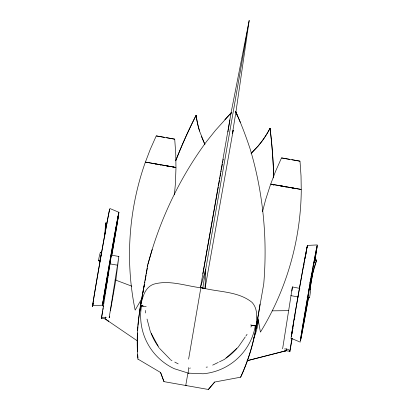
<?xml version="1.0" encoding="UTF-8"?>
<svg xmlns="http://www.w3.org/2000/svg" width="410" height="410" viewBox="0 0 410 410"><rect width="100%" height="100%" fill="white"/><g stroke="black" fill="none" stroke-linecap="round" stroke-linejoin="round"><path stroke-width="0.61" d="M188.267 372.049L188.451 367.591M205.026 288.409L205.779 269.001L249.183 20.5L235.837 112.612L232.562 132.635A36.459 0.328 -80 0 0 232.639 132.937L233.213 130.16L205.026 288.409L200.454 287.605L231.26 111.807L249.183 20.5M188.477 373.182L174.296 368.718A58.225 58.225 0 0 1 141.522 305.86L142.588 305.773M140.676 307.029L140.861 305.04M140.748 307.039L140.738 305.752A197.456 197.451 -66 0 0 140.066 309.524M104.658 237.457L104.77 235.663M104.806 235.063L105.267 227.796C105.703 226.371 104.576 221.415 106.948 223.306M202.724 288.645L205.779 269.001L200.454 287.605M174.378 194.868L175.408 183.747L175.972 167.987M107.512 279.195A45.423 0.41 -80 0 1 103.264 301.883L102.879 303.467L103.028 302.006A45.423 0.41 -80 0 1 110.275 258.961A45.423 0.41 -80 0 1 118.208 215.578L118.592 213.989L118.444 215.455A45.423 0.41 -80 0 1 111.73 255.43M306.736 248.696A45.423 0.41 -80 0 0 298.808 292.084A45.423 0.41 -80 0 0 291.556 335.124L291.407 336.589L291.556 335.99M307.054 247.768L307.121 247.112L306.275 251.637M101.444 318.719L111.361 255.143L118.859 256.46L118.823 256.732M109.178 317.673L118.859 256.46L115.933 279.441L110.423 310.795M187.959 372.808L185.74 385.467M188.841 372.962L188.743 373.566M282.613 348.792L292.391 286.944L299.853 288.404M291.874 291.003L292.391 286.944L292.356 287.215M313.04 266.162A298.521 8.948 -72.6 0 1 315.234 259.561L315.152 260.165M315.234 259.561L316.607 260.104L315.341 264.701A287.805 5.263 -73.7 0 1 310.606 280.214M227.991 131.835L228.175 130.539M228.273 129.914L229.897 119.894M289.716 351.795L291.879 338.721M188.605 359.145L200.91 287.415M102.961 302.667L118.408 214.753M118.587 214.04L118.89 212.288L109.783 208.475M103.023 302.867L109.403 266.561M109.624 265.306L109.844 264.055M110.064 262.805L110.285 261.554M111.274 255.917L118.526 214.65M105.76 319.026L101.383 318.257L102.69 310.816M102.91 309.576L103.125 308.34M103.346 307.1L103.561 305.86M137.396 340.91L105.103 318.898L105.431 317.017M109.214 317.694L109.434 316.438M146.185 306.654L140.527 305.66L147.815 264.199M141.414 301.898L141.635 300.643M141.85 299.387L142.07 298.126M142.29 296.871L142.511 295.615M143.059 292.473L143.28 291.213M143.5 289.957L143.72 288.702M143.941 287.446L144.489 284.304M144.709 283.043L144.93 281.788M145.15 280.532L146.139 274.874M146.36 273.619L147.349 267.966M147.569 266.705L147.79 265.449M214.691 382.028L208.382 389.444L214.691 382.028L240.711 377.174A197.456 197.451 -66 0 0 256.368 326.068L263.748 283.879A377.425 376.103 16.2 0 0 264.814 237.892C263.589 207.819 258.802 177.884 250.161 149.04L249.941 148.374C245.785 135.853 241.095 123.507 235.642 111.494L240.316 122.308M285.15 351.001L282.121 351.754L286.134 350.704L286.462 348.823M291.489 335.79L292.484 330.137M292.704 328.881L292.924 327.626M293.145 326.37L293.365 325.115M293.586 323.854L293.806 322.598M294.359 319.462L294.58 318.206M294.8 316.95L295.021 315.695M303.846 265.454L304.066 264.199M304.62 261.057L304.84 259.802M305.06 258.546L305.614 255.409M305.834 254.154L306.055 252.893M307.116 247.163L307.423 245.411L317.284 244.929M291.884 334.109L292.104 332.858M292.325 331.608L292.545 330.352M292.766 329.102L292.986 327.851M305.845 254.646L306.065 253.395M306.285 252.145L306.506 250.894M285.539 350.606L289.916 351.375L292.202 338.363M202.888 273.752L215.86 200.598M300.002 161.166L301.032 175.998L301.242 189.466L285.847 186.724L285.878 187.298M215.973 199.972L218.274 187.068M218.494 185.838L219.509 180.18M219.734 178.919L219.96 177.663M220.18 176.402L220.744 173.261M220.969 172.005L221.19 170.78M221.41 169.55L222.399 164.036M222.62 162.811L222.84 161.581M223.055 160.356L223.276 159.131M258.008 319.385L256.721 326.227L255.22 331.095M262.528 211.611L265.659 199.598L270.503 184.597M315.064 260.504L314.829 261.385M314.521 262.492L314.685 261.913M140.527 305.66C142.66 297.532 144.612 287.553 153.519 284.248C169.74 279.471 186.591 286.4 202.74 288.01C219.089 292.181 238.312 291.218 252.068 302.411C258.09 308.996 256.706 317.878 256.158 325.976L250.505 324.981M152.212 249.505L147.933 264.255L148.118 263.563A377.425 376.103 16.2 0 1 162.719 219.955C174.081 192.1 188.738 165.578 206.655 141.394L215.537 130.283L231.645 112.381M255.614 328.502L256.368 326.068L254.108 325.637M188.241 373.136L203.099 373.776A58.225 58.225 0 0 0 255.333 325.853L254.195 325.366M189.84 368.728L190.112 367.883M145.227 162.585L144.914 163.405C128.576 210.263 125.106 261.493 135.156 310.103L141.973 298.342M160.812 164.825L145.417 162.088L150.203 149.496L156.23 135.91M301.242 189.466L270.697 184.095L275.479 171.508L281.511 157.917M250.925 327.093L251.653 325.325M101.383 318.257L102.669 317.237L106.359 317.432M245.288 336.897L238.138 347.239L224.526 359.365L219.458 361.83M246 335.867L247.071 334.314M115.784 279.605L115.83 279.236M224.864 119.597L231.245 112.817M251.048 153.448L258.023 146.124L261.385 141.937A94.484 94.479 -66 0 0 269.995 128.263L270.062 128.289A504.736 504.71 -65.9 0 1 273.716 176.73M251.535 153.058L258.09 146.155L261.452 141.962A94.484 94.479 -66 0 0 270.062 128.289M212.698 365.12L218.33 362.378M247.102 360.703L286.134 350.704M247.168 360.733L286.195 350.734M206.158 367.196L207.424 367.022M92.716 305.655L102.577 305.168M284.519 348.91C286.411 348.895 289.388 349.202 289.916 351.375M272.194 310.841L288.799 310.657M309.14 288.994L308.884 288.968L310.595 289.183A7.39 0.769 -82.7 0 1 309.494 297.803L308.1 297.624A298.521 34.076 -82.7 0 1 307.136 297.342M310.595 289.183L310.534 289.173A287.805 26.25 -82.8 0 0 309.74 289.245M141.527 305.86L143.331 306.167M145.417 162.088L175.962 167.454L175.757 153.986L174.721 139.159M175.962 167.454L157.748 164.241M270.697 184.095L287.015 186.98M255.333 325.853L254.277 325.673M156.051 163.944L153.202 163.452L156.143 163.985M165.327 165.599L168.177 166.091L163.518 165.256M290.608 187.611L293.457 188.098L290.516 187.565M283.028 186.248L278.482 185.463L283.136 186.299M109.829 263.845L117.327 265.162M290.859 295.646L298.362 296.963M143.674 288.158A370.491 368.544 89.1 0 0 140.615 305.696L141.747 305.896M163.985 381.643L160.582 372.521L163.985 381.643L208.505 389.5M166.598 137.709L174.573 139.133L156.379 135.93L164.349 137.355M289.629 159.367L281.655 157.942L299.853 161.145L291.879 159.721M251.632 325.191L255.199 325.827M100.235 261.098A298.521 39.442 -77.3 0 1 99.855 261.042L98.487 260.734A7.39 0.897 -77.4 0 1 100.388 252.252L100.46 252.268A287.805 31.437 -77.3 0 1 101.613 252.811M100.388 252.252L101.829 252.575M254.313 325.402L255.24 325.694M115.128 279.892L131.794 286.175M300.217 342.109L291.11 338.291A47.15 0.425 -80 0 1 298.787 292.089A47.15 0.425 -80 0 1 307.423 245.411L307.264 246.933A47.15 0.425 -80 0 1 307.141 247.794M175.69 160.751A504.751 504.725 -66.1 0 1 196.088 115.277L196.164 115.307A94.484 94.479 -66 0 0 199.593 131.097M160.628 164.743L160.597 165.286M240.711 377.174L240.588 377.118A197.456 197.451 -66 0 0 256.245 326.011A370.491 369.159 -66.9 0 0 259.981 304.077M140.615 305.696A197.456 197.451 -66 0 0 137.909 359.078L138.037 359.134M170.837 360L171.964 360.595M174.788 362.076L178.171 363.86M137.909 359.078L160.71 372.577M107.553 320.569L108.583 321.266L106.057 319.539M159.495 348.31L170.401 359.555M159.059 347.864L150.398 331.823L147.041 319.062M204.882 144.371L199.532 131.067A94.484 94.479 -66 0 1 196.098 115.277M204.815 144.34L201.264 136.151M257.926 318.124L260.432 332.11C286.452 289.839 300.653 240.496 301.263 190.875L301.253 189.999M316.617 259.94L316.622 259.986A298.398 9.04 -72.5 0 0 310.954 276.893M105.575 222.861L105.58 222.902A298.398 3.675 -87.5 0 1 105.216 232.993M145.33 310.437L145.447 312.984M143.797 287.533A370.491 368.544 89.1 0 1 144.438 284.422M230.389 113.903A370.491 368.544 89.1 0 1 231.235 112.955M235.622 111.546A370.491 369.159 -66.9 0 1 237.523 116.255M99.855 261.042A7.39 0.897 -77.4 0 1 101.757 252.56M100.03 260.878A298.398 39.616 -77.3 0 1 98.487 260.734M111.74 255.466A47.15 0.425 -80 0 0 118.736 213.81L118.89 212.288A47.15 0.425 -80 0 0 106.298 281.834A47.15 0.425 -80 0 0 106.954 282.393M93.224 303.195A47.606 0.43 -80 0 1 100.768 257.306A47.606 0.43 -80 0 1 109.444 210.848M93.137 303.933A49.333 0.446 -80 0 1 100.752 257.316A49.333 0.446 -80 0 1 109.624 210.063M108.814 271.953A45.423 0.41 -80 0 1 108.594 273.188M108.373 274.418A45.423 0.41 -80 0 1 108.153 275.638M107.938 276.842A45.423 0.41 -80 0 1 107.722 278.026M158.029 346.101A50.773 50.768 0 0 1 151.172 333.33M175.987 160.187A504.736 504.71 -66.1 0 1 196.154 115.302M172.984 167.828A504.751 504.725 -66.1 0 1 173.43 166.644M139.795 311.774A68.045 68.039 -68.1 0 1 141.614 298.936M186.647 385.631A1.819 1.819 0 0 1 185.791 385.236M186.74 385.672A1.819 1.819 0 0 1 185.889 385.277M137.934 357.863A197.456 197.451 -66 0 1 137.709 354.681M137.535 351.493A197.456 197.451 -66 0 1 137.54 332.992M137.678 330.439A197.456 197.451 -66 0 1 137.945 326.621M138.052 325.35A197.456 197.451 -66 0 1 139.195 315.203M139.282 314.567A197.456 197.451 -66 0 1 139.959 310.155M310.431 280.778A287.805 5.263 -73.7 0 1 309.75 283.018M309.202 289.004A7.39 0.769 -82.7 0 1 308.1 297.624M309.494 297.803A298.398 34.25 -82.7 0 1 308.202 297.45M308.469 297.701A49.333 0.446 -80 0 1 300.525 339.511A49.333 0.446 -80 0 1 312.979 267.274A49.333 0.446 -80 0 1 314.947 260.109M313.148 270.749A49.333 0.446 -80 0 1 309.914 289.465M308.474 297.558A47.606 0.43 -80 0 1 300.837 337.732A47.606 0.43 -80 0 1 312.984 267.34A47.606 0.43 -80 0 1 314.542 262.41M312.979 271.64A47.606 0.43 -80 0 1 309.981 288.994M291.694 335.754A47.15 0.425 -80 0 1 291.51 336.646M236.898 348.387A50.773 50.768 0 0 1 226.094 358.058M270.005 128.258A504.751 504.725 -65.9 0 1 273.685 177.966M273.798 184.28A504.751 504.725 -65.9 0 1 273.813 185.546M258.546 320.102A68.045 68.039 0 0 1 253.6 338.552M186.699 385.39A1.819 1.819 0 0 1 185.761 385.477M186.796 385.436A1.819 1.819 0 0 1 185.858 385.518"/></g></svg>
